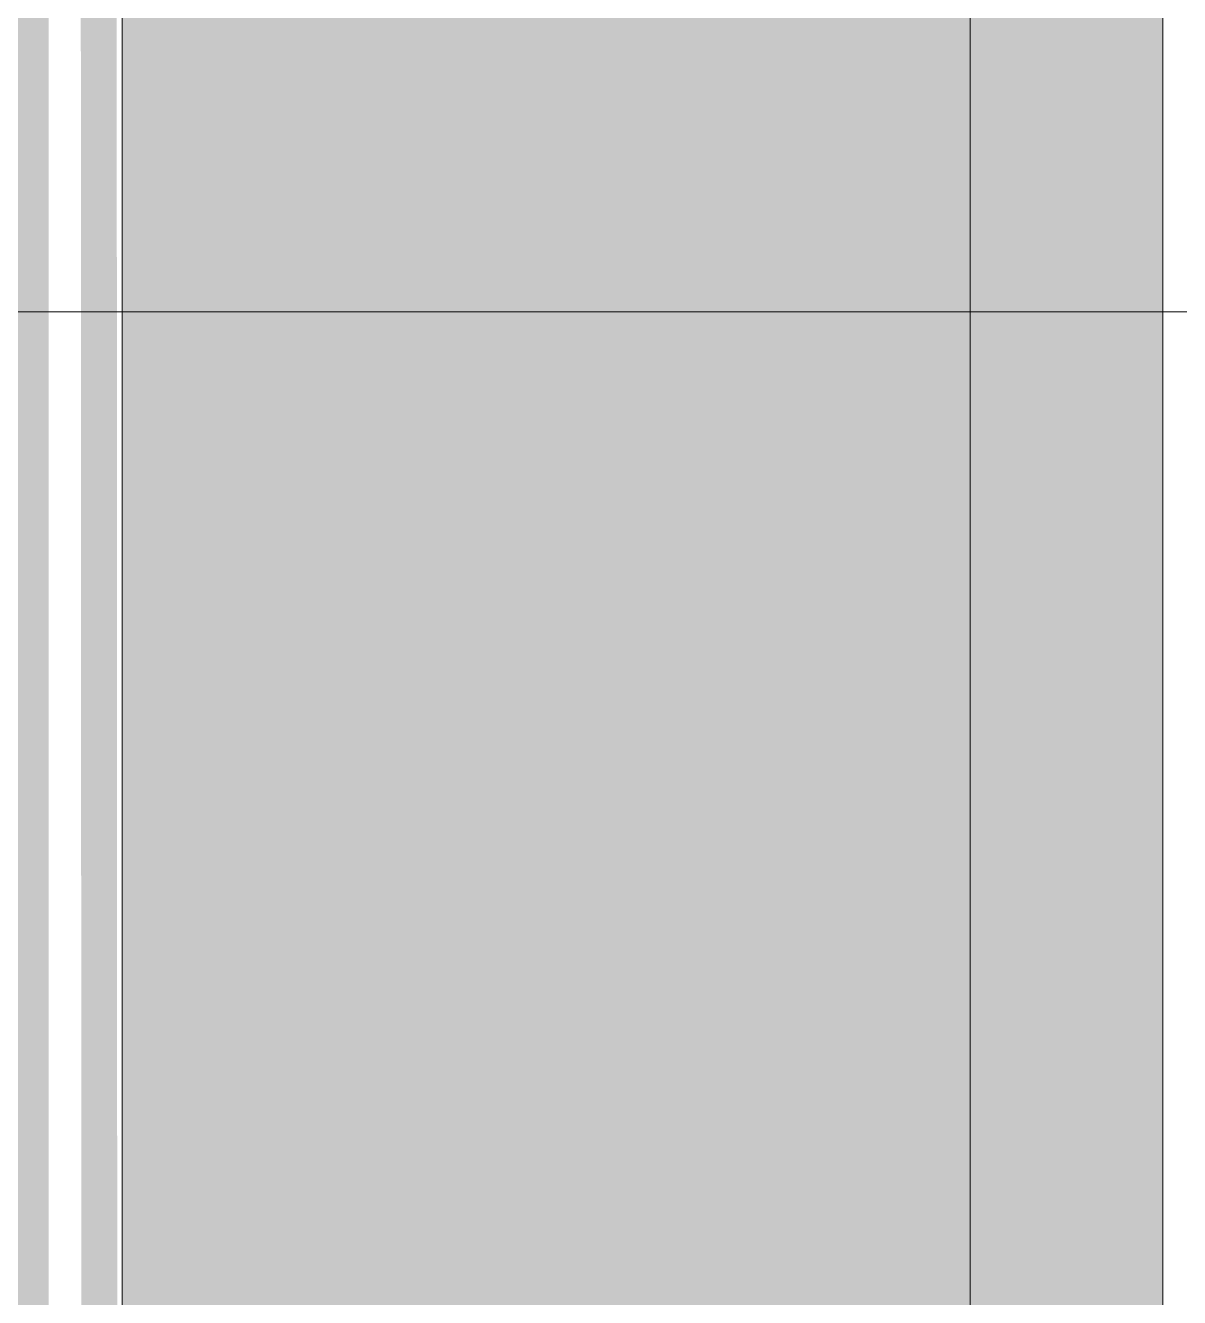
# Model space of a CAD drawing. Header units: inches. Extents: x 20139 to 37433, y -23296 to -20170.
# Drawn here: x 31511.129 to 31513.948, y -22312.94 to -22309.831 of the extents above; entities that cross this region are included whole.
import ezdxf

# ---------------------------------------------------------------- set-up
doc = ezdxf.new("R2010")
doc.units = ezdxf.units.IN
doc.header["$MEASUREMENT"] = 0
doc.layers.add('G-ANNO-SYMB', color=111, linetype='Continuous', lineweight=9)
doc.layers.add('S-BEAM', color=12, linetype='Continuous', lineweight=9)

# ---------------------------------------------------------------- blocks, each defined once
blk = doc.blocks.new('Girt_Z - 8_D-V133-Level 1')
at = {"layer": 'S-BEAM'}
h = blk.add_hatch(color=256, dxfattribs=at)
h.paths.add_polyline_path([(22550.1014, -22778.1028), (22552.4666, -22778.1028), (22552.4666, -22549.2528), (22550.1014, -22549.2528), (22550.1014, -22762.7669)], flags=0)
h.paths.add_polyline_path([(22552.4666, -22536.8528), (22552.4666, -22356.2528), (22550.1014, -22356.2528), (22550.1014, -22536.8528)], flags=0)
h.paths.add_polyline_path([(22552.4666, -22343.8528), (22552.4666, -22114.6424), (22550.1014, -22114.6424), (22550.1014, -22343.8528)], flags=0)
h.paths.add_polyline_path([(22552.4666, -22102.2424), (22552.4666, -21873.7528), (22550.1014, -21873.7528), (22550.1014, -22102.2424)], flags=0)
h.paths.add_polyline_path([(22550.1014, -21861.3528), (22552.4666, -21861.3528), (22552.4666, -21632.5028), (22550.1014, -21632.5028), (22550.1014, -21833.1569)], flags=0)
h.paths.add_polyline_path([(22550.1014, -21620.1028), (22552.4666, -21620.1028), (22552.4666, -21414.1153), (22550.1014, -21414.1153), (22550.1014, -21600.7544)], flags=0)
h.paths.add_polyline_path([(22550.1014, -21409.1153), (22552.4666, -21409.1153), (22552.4666, -21391.2528), (22550.1014, -21391.2528), (22550.1014, -21407.0856)], flags=0)
h.paths.add_polyline_path([(22550.1014, -21378.8528), (22552.4666, -21378.8528), (22552.4666, -21150.0028), (22550.1014, -21150.0028), (22550.1014, -21368.3519)], flags=0)
h.paths.add_polyline_path([(22552.4666, -21137.6028), (22552.4666, -20908.7528), (22550.1014, -20908.7528), (22550.1014, -21137.6028)], flags=0)
h = blk.add_hatch(color=256, dxfattribs=at)
h.paths.add_polyline_path([(22552.4666, -22778.1028), (22552.6461, -22778.1028), (22552.5592, -22549.2528), (22552.4666, -22549.2528), (22552.4666, -22762.7669)], flags=0)
h.paths.add_polyline_path([(22552.5679, -22536.8528), (22552.6461, -22536.8528), (22552.5592, -22356.2528), (22552.4666, -22356.2528), (22552.5592, -22536.8528)], flags=0)
h.paths.add_polyline_path([(22552.5746, -22343.8528), (22552.6461, -22343.8528), (22552.5592, -22114.6424), (22552.4666, -22114.6424), (22552.5592, -22343.8528)], flags=0)
h.paths.add_polyline_path([(22552.5002, -22102.2424), (22552.6461, -22102.2424), (22552.5592, -21873.7528), (22552.4666, -21873.7528), (22552.4666, -22102.2424)], flags=0)
h.paths.add_polyline_path([(22552.4666, -21861.3528), (22552.6461, -21861.3528), (22552.5592, -21632.5028), (22552.4666, -21632.5028), (22552.4666, -21833.1569)], flags=0)
h.paths.add_polyline_path([(22552.6249, -21620.1028), (22552.6461, -21620.1028), (22552.5592, -21414.1153), (22552.4666, -21414.1153), (22552.5592, -21620.1028), (22552.5999, -21620.1028)], flags=0)
h.paths.add_polyline_path([(22552.5592, -21409.1153), (22552.6461, -21409.1153), (22552.5592, -21391.2528), (22552.4666, -21391.2528), (22552.5343, -21409.1153)], flags=0)
h.paths.add_polyline_path([(22552.5358, -21378.8528), (22552.6461, -21378.8528), (22552.547, -21150.0028), (22552.4666, -21150.0028), (22552.4666, -21378.8528)], flags=0)
h.paths.add_polyline_path([(22552.4666, -21137.6028), (22552.6461, -21137.6028), (22552.5589, -20908.7528), (22552.4666, -20908.7528), (22552.4666, -21135.9494)], flags=0)
h = blk.add_hatch(color=256, dxfattribs=at)
h.paths.add_polyline_path([(22554.7176, -22778.1028), (22554.7176, -22549.2528), (22552.6461, -22549.2528), (22552.6461, -22778.1028)], flags=0)
h.paths.add_polyline_path([(22552.6461, -22536.8528), (22554.7176, -22536.8528), (22554.7176, -22356.2528), (22552.6461, -22356.2528), (22552.6461, -22530.3644)], flags=0)
h.paths.add_polyline_path([(22552.6461, -22343.8528), (22554.7176, -22343.8528), (22554.7176, -22114.6424), (22552.6461, -22114.6424), (22552.6461, -22336.6956)], flags=0)
h.paths.add_polyline_path([(22552.6461, -22102.2424), (22554.7176, -22102.2424), (22554.7176, -21873.7528), (22552.6461, -21873.7528), (22552.6461, -21949.3581)], flags=0)
h.paths.add_polyline_path([(22554.7176, -21861.3528), (22554.7176, -21632.5028), (22552.6461, -21632.5028), (22552.6461, -21861.3528)], flags=0)
h.paths.add_polyline_path([(22552.6461, -21620.1028), (22554.7176, -21620.1028), (22554.7176, -21414.1153), (22552.6461, -21414.1153), (22552.6461, -21600.7544)], flags=0)
h.paths.add_polyline_path([(22554.7176, -21409.1153), (22554.7176, -21391.2528), (22552.6461, -21391.2528), (22552.6461, -21409.1153)], flags=0)
h.paths.add_polyline_path([(22554.7176, -21378.8528), (22554.7176, -21150.0028), (22552.6461, -21150.0028), (22552.6461, -21378.8528)], flags=0)
h.paths.add_polyline_path([(22552.6461, -21137.6028), (22554.7176, -21137.6028), (22554.7176, -20908.7528), (22552.6461, -20908.7528), (22552.6461, -21135.9494)], flags=0)
h = blk.add_hatch(color=256, dxfattribs=at)
h.paths.add_polyline_path([(22554.7176, -22778.1028), (22555.1888, -22778.1028), (22555.1888, -22549.2528), (22554.7176, -22549.2528), (22554.7176, -22762.7669)], flags=0)
h.paths.add_polyline_path([(22555.1888, -22536.8528), (22555.1888, -22356.2528), (22554.7176, -22356.2528), (22554.7176, -22536.8528)], flags=0)
h.paths.add_polyline_path([(22555.1888, -22343.8528), (22555.1888, -22114.6424), (22554.7176, -22114.6424), (22554.7176, -22343.8528)], flags=0)
h.paths.add_polyline_path([(22555.1888, -22102.2424), (22555.1888, -21873.7528), (22554.7176, -21873.7528), (22554.7176, -22102.2424)], flags=0)
h.paths.add_polyline_path([(22554.7176, -21861.3528), (22555.1888, -21861.3528), (22555.1888, -21632.5028), (22554.7176, -21632.5028), (22554.7176, -21833.1569)], flags=0)
h.paths.add_polyline_path([(22554.7176, -21620.1028), (22555.1888, -21620.1028), (22555.1888, -21414.1153), (22554.7176, -21414.1153), (22554.7176, -21600.7544)], flags=0)
h.paths.add_polyline_path([(22554.7176, -21409.1153), (22555.1888, -21409.1153), (22555.1888, -21391.2528), (22554.7176, -21391.2528), (22554.7176, -21407.0856)], flags=0)
h.paths.add_polyline_path([(22554.7176, -21378.8528), (22555.1888, -21378.8528), (22555.1888, -21150.0028), (22554.7176, -21150.0028), (22554.7176, -21368.3519)], flags=0)
h.paths.add_polyline_path([(22555.1888, -21137.6028), (22555.1888, -20908.7528), (22554.7176, -20908.7528), (22554.7176, -21137.6028)], flags=0)
for p, q in [((22552.6463, -22343.8528), (22552.6463, -22114.6424)), ((22554.7176, -22114.6424), (22554.7176, -22343.8528)), ((22555.1888, -22114.6424), (22555.1888, -22343.8528))]:
    blk.add_line(p, q, dxfattribs=at)

msp = doc.modelspace()

# ---------------------------------------------------------------- linework, layer by layer
at = {"layer": 'G-ANNO-SYMB'}
msp.add_line((37275.22341, -22310.53102), (29431.57672, -22310.53102), dxfattribs=at)

# ---------------------------------------------------------------- block references
at = {"layer": 'S-BEAM'}
msp.add_blockref('Girt_Z - 8_D-V133-Level 1', (8958.71905, 0), dxfattribs=at)

doc.saveas('drawing.dxf')
